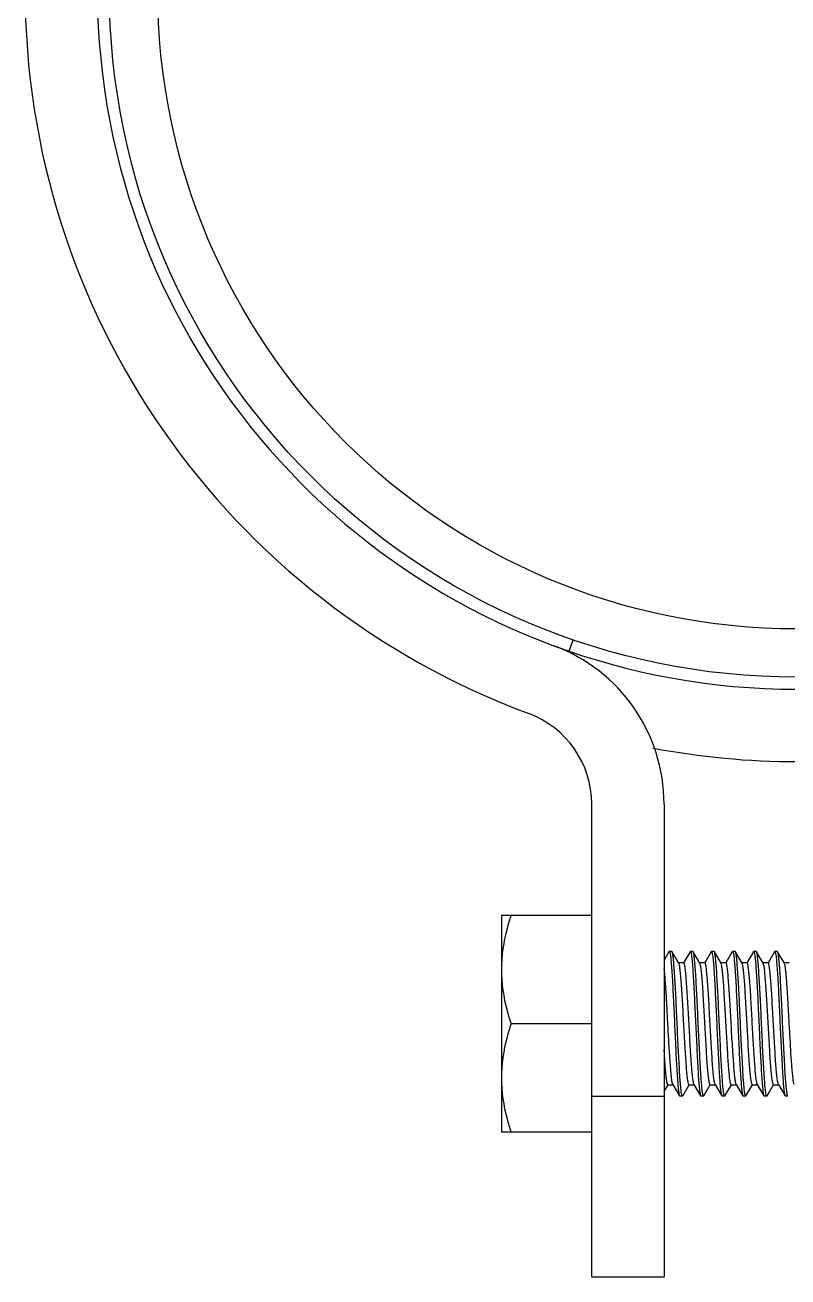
# Model space of a CAD drawing. Extents: x 27938 to 650306, y -92720 to 1524912.
# Drawn here: x 314956 to 315691, y 840837 to 842044 of the extents above; entities that cross this region are included whole.
import ezdxf

# ---------------------------------------------------------------- set-up
doc = ezdxf.new("R2010")
doc.units = 0
doc.header["$LTSCALE"] = 1000
doc.header["$MEASUREMENT"] = 0

msp = doc.modelspace()

# ---------------------------------------------------------------- linework, layer by layer
at = {"linetype": 'Continuous'}
for p, q in [((315480.4, 841440.4), (315484.2, 841451.4)), ((315502.3, 840837.4), (315502.3, 841293.1)), ((315572, 841293.1), (315572, 840837.4)), ((315415.2, 841185.9), (315502.3, 841185.9)), ((315415.2, 841185.9), (315415.2, 840976.8)), ((315576.6, 841150.8), (315572, 841142.8)), ((315576.6, 841150.8), (315576.9, 841151.1)), ((315579.4, 841151.1), (315576.9, 841151.1)), ((315579.4, 841151.1), (315576.9, 841151.1)), ((315576.9, 841151.1), (315576.9, 841151.1)), ((315579.7, 841150.8), (315579.4, 841151.1)), ((315586.1, 841139.8), (315579.7, 841150.8)), ((315597, 841150.8), (315590.7, 841140.1)), ((315597, 841150.8), (315597.2, 841151.1)), ((315599.8, 841151.1), (315597.2, 841151.1)), ((315599.8, 841151.1), (315597.2, 841151.1)), ((315597.2, 841151.1), (315597.3, 841151.1)), ((315600, 841150.8), (315599.8, 841151.1)), ((315606.4, 841139.8), (315600, 841150.8)), ((315617.3, 841150.8), (315611.1, 841140.1)), ((315617.3, 841150.8), (315617.6, 841151.1)), ((315620.1, 841151.1), (315617.6, 841151.1)), ((315620.1, 841151.1), (315617.6, 841151.1)), ((315617.6, 841151.1), (315617.6, 841151.1)), ((315620.4, 841150.8), (315620.1, 841151.1)), ((315626.8, 841139.8), (315620.4, 841150.8)), ((315637.6, 841150.8), (315631.4, 841140.1)), ((315637.6, 841150.8), (315637.9, 841151.1)), ((315640.4, 841151.1), (315637.9, 841151.1)), ((315640.4, 841151.1), (315637.9, 841151.1)), ((315637.9, 841151.1), (315637.9, 841151.1)), ((315640.7, 841150.8), (315640.4, 841151.1)), ((315647.1, 841139.8), (315640.7, 841150.8)), ((315658, 841150.8), (315651.7, 841140.1)), ((315658, 841150.8), (315658.2, 841151.1)), ((315660.8, 841151.1), (315658.2, 841151.1)), ((315660.8, 841151.1), (315658.2, 841151.1)), ((315658.2, 841151.1), (315658.3, 841151.1)), ((315661, 841150.8), (315660.8, 841151.1)), ((315667.4, 841139.8), (315661, 841150.8)), ((315678.3, 841150.8), (315672.1, 841140.1)), ((315678.3, 841150.8), (315678.5, 841151.1)), ((315681.1, 841151.1), (315678.5, 841151.1)), ((315681.1, 841151.1), (315678.5, 841151.1)), ((315678.5, 841151.1), (315678.6, 841151.1)), ((315681.3, 841150.8), (315681.1, 841151.1)), ((315687.8, 841139.8), (315681.3, 841150.8)), ((315590.9, 841140), (315586, 841140)), ((315611.2, 841140), (315606.3, 841140)), ((315631.5, 841140), (315626.6, 841140)), ((315626.9, 841139.5), (315626.8, 841139.8)), ((315651.8, 841140), (315646.9, 841140)), ((315672.2, 841140), (315667.3, 841140)), ((315692.5, 841140), (315687.6, 841140)), ((315502.3, 841081.4), (315424.5, 841081.4)), ((315572, 841016.1), (315575.8, 841022.6)), ((315575.6, 841022.7), (315580.5, 841022.7)), ((315580.4, 841023), (315586.8, 841011.9)), ((315589.9, 841011.9), (315596.1, 841022.6)), ((315596, 841022.7), (315600.9, 841022.7)), ((315600.7, 841023), (315607.1, 841011.9)), ((315610.2, 841011.9), (315616.4, 841022.6)), ((315616.3, 841022.7), (315621.2, 841022.7)), ((315621, 841023), (315627.5, 841011.9)), ((315630.5, 841011.9), (315636.7, 841022.6)), ((315636.6, 841022.7), (315641.5, 841022.7)), ((315641.4, 841023), (315647.8, 841011.9)), ((315650.8, 841011.9), (315657.1, 841022.6)), ((315657, 841022.7), (315661.9, 841022.7)), ((315661.7, 841023), (315668.1, 841011.9)), ((315671.2, 841011.9), (315677.4, 841022.6)), ((315677.3, 841022.7), (315682.2, 841022.7)), ((315682, 841023), (315688.4, 841011.9)), ((315502.3, 841011.7), (315572, 841011.7)), ((315586.8, 841011.9), (315587.1, 841011.7)), ((315589.6, 841011.7), (315587.1, 841011.7)), ((315589.6, 841011.7), (315587.1, 841011.7)), ((315589.9, 841011.9), (315589.6, 841011.7)), ((315589.6, 841011.7), (315589.6, 841011.7)), ((315607.1, 841011.9), (315607.4, 841011.7)), ((315609.9, 841011.7), (315607.4, 841011.7)), ((315609.9, 841011.7), (315607.4, 841011.7)), ((315610.2, 841011.9), (315609.9, 841011.7)), ((315609.9, 841011.7), (315609.9, 841011.7)), ((315627.5, 841011.9), (315627.7, 841011.7)), ((315630.3, 841011.7), (315627.7, 841011.7)), ((315630.3, 841011.7), (315627.7, 841011.7)), ((315630.3, 841011.7), (315630.2, 841011.7)), ((315630.5, 841011.9), (315630.3, 841011.7)), ((315647.8, 841011.9), (315648, 841011.7)), ((315650.6, 841011.7), (315648, 841011.7)), ((315650.6, 841011.7), (315648, 841011.7)), ((315650.6, 841011.7), (315650.5, 841011.7)), ((315650.8, 841011.9), (315650.6, 841011.7)), ((315668.1, 841011.9), (315668.4, 841011.7)), ((315670.9, 841011.7), (315668.4, 841011.7)), ((315670.9, 841011.7), (315668.4, 841011.7)), ((315671.2, 841011.9), (315670.9, 841011.7)), ((315670.9, 841011.7), (315670.9, 841011.7)), ((315688.4, 841011.9), (315688.7, 841011.7)), ((315690.9, 841011.7), (315688.7, 841011.7)), ((315690.9, 841011.7), (315688.7, 841011.7)), ((315691.1, 841011.8), (315690.9, 841012)), ((315502.3, 840976.8), (315415.2, 840976.8)), ((315502.3, 840837.4), (315572, 840837.4))]:
    msp.add_line(p, q, dxfattribs=at)
for radius in [662.1, 615.6]:
    msp.add_circle((315699.7, 842077.4), radius, dxfattribs=at)
for centre, radius, start, end in [((315699.7, 842077.4), 743.4, 110.3175, 249.6825), ((315699.7, 842077.4), 673.7, 109, 71), ((315409.3, 841293.1), 162.6, 0, 69.6825), ((315409.3, 841293.1), 92.9, 0, 69.6825), ((315699.7, 842077.4), 743.4, 259.2619, 280.7381)]:
    msp.add_arc(centre, radius, start, end, dxfattribs=at)
for points, knots in [([(315424.5, 841185.9), (315423.1, 841181.7), (315417.9, 841164.7), (315415.2, 841146.9), (315415.2, 841133.6)], [0, 0, 0, 0, 0.251892, 1, 1, 1, 1]), ([(315576.9, 841151.1), (315577, 841151.1), (315577.2, 841150.9), (315577.3, 841150.6), (315577.4, 841150.3)], [0, 0, 0, 0, 0.146246, 1, 1, 1, 1]), ([(315577.4, 841150.3), (315577.7, 841149.4), (315578.1, 841146.6), (315578.6, 841141.5), (315579.2, 841134.4), (315580, 841121.7), (315581, 841103.1), (315582.1, 841079.2), (315583, 841058.9), (315583.8, 841043.6), (315584.4, 841033.8), (315585, 841025.6), (315585.5, 841019.1), (315586.1, 841014.8), (315586.4, 841012.5), (315586.8, 841011.9)], [0, 0, 0, 0, 0.021868, 0.059293, 0.111148, 0.175758, 0.334416, 0.514504, 0.692433, 0.773207, 0.844889, 0.905123, 0.951944, 0.983855, 1, 1, 1, 1]), ([(315589.1, 841012.4), (315588.8, 841013.4), (315588.4, 841016.1), (315587.9, 841021.2), (315587.3, 841028.3), (315586.5, 841041), (315585.5, 841059.7), (315584.4, 841083.6), (315583.5, 841103.9), (315582.7, 841119.1), (315582.1, 841128.9), (315581.5, 841137.2), (315581, 841143.6), (315580.4, 841147.9), (315580.1, 841150.2), (315579.7, 841150.8)], [0, 0, 0, 0, 0.021893, 0.059337, 0.111209, 0.175831, 0.334488, 0.514558, 0.692467, 0.773229, 0.8449, 0.905129, 0.951948, 0.983856, 1, 1, 1, 1]), ([(315597.3, 841151.1), (315597.3, 841151.1), (315597.5, 841150.9), (315597.6, 841150.6), (315597.7, 841150.3)], [0, 0, 0, 0, 0.147522, 1, 1, 1, 1]), ([(315597.7, 841150.3), (315598, 841149.4), (315598.4, 841146.7), (315599, 841141.6), (315599.5, 841134.5), (315600.3, 841121.8), (315601.3, 841103.2), (315602.4, 841079.3), (315603.4, 841059), (315604.1, 841043.7), (315604.7, 841033.8), (315605.3, 841025.6), (315605.8, 841019.1), (315606.4, 841014.8), (315606.8, 841012.5), (315607.1, 841011.9)], [0, 0, 0, 0, 0.02168, 0.058952, 0.110694, 0.175227, 0.333837, 0.514005, 0.692077, 0.772934, 0.8447, 0.905011, 0.95189, 0.983838, 1, 1, 1, 1]), ([(315609.5, 841012.4), (315609.2, 841013.4), (315608.8, 841016.1), (315608.2, 841021.2), (315607.6, 841028.3), (315606.8, 841041), (315605.9, 841059.7), (315604.7, 841083.6), (315603.8, 841103.8), (315603, 841119.1), (315602.4, 841128.9), (315601.9, 841137.2), (315601.3, 841143.6), (315600.7, 841147.9), (315600.4, 841150.2), (315600, 841150.8)], [0, 0, 0, 0, 0.021869, 0.059298, 0.111159, 0.175773, 0.334425, 0.514513, 0.692436, 0.773203, 0.844885, 0.905123, 0.951945, 0.983855, 1, 1, 1, 1]), ([(315617.6, 841151.1), (315617.6, 841151.1), (315617.9, 841150.9), (315618, 841150.6), (315618, 841150.3)], [0, 0, 0, 0, 0.146192, 1, 1, 1, 1]), ([(315618, 841150.3), (315618.3, 841149.4), (315618.7, 841146.6), (315619.3, 841141.5), (315619.9, 841134.4), (315620.7, 841121.7), (315621.6, 841103.1), (315622.7, 841079.2), (315623.7, 841058.9), (315624.5, 841043.6), (315625, 841033.8), (315625.6, 841025.6), (315626.1, 841019.1), (315626.8, 841014.8), (315627.1, 841012.5), (315627.5, 841011.9)], [0, 0, 0, 0, 0.021875, 0.059308, 0.111172, 0.175789, 0.334441, 0.514524, 0.692444, 0.773209, 0.844888, 0.905124, 0.951946, 0.983855, 1, 1, 1, 1]), ([(315629.8, 841012.4), (315629.5, 841013.3), (315629.1, 841016.1), (315628.5, 841021.2), (315628, 841028.2), (315627.1, 841040.9), (315626.2, 841059.6), (315625.1, 841083.5), (315624.1, 841103.8), (315623.3, 841119.1), (315622.8, 841128.9), (315622.2, 841137.2), (315621.7, 841143.6), (315621.1, 841147.9), (315620.7, 841150.2), (315620.4, 841150.8)], [0, 0, 0, 0, 0.021696, 0.058981, 0.110733, 0.175273, 0.333889, 0.51405, 0.692109, 0.772959, 0.844718, 0.905021, 0.951895, 0.98384, 1, 1, 1, 1]), ([(315637.9, 841151.1), (315638, 841151.1), (315638.2, 841150.9), (315638.3, 841150.6), (315638.4, 841150.3)], [0, 0, 0, 0, 0.146067, 1, 1, 1, 1]), ([(315638.4, 841150.3), (315638.7, 841149.4), (315639.1, 841146.6), (315639.6, 841141.5), (315640.2, 841134.4), (315641, 841121.7), (315642, 841103.1), (315643.1, 841079.2), (315644, 841058.9), (315644.8, 841043.6), (315645.4, 841033.8), (315646, 841025.6), (315646.5, 841019.1), (315647.1, 841014.8), (315647.4, 841012.5), (315647.8, 841011.9)], [0, 0, 0, 0, 0.021894, 0.059339, 0.111212, 0.175833, 0.334492, 0.514561, 0.69247, 0.773231, 0.844902, 0.905131, 0.951948, 0.983856, 1, 1, 1, 1]), ([(315650.1, 841012.4), (315649.8, 841013.4), (315649.4, 841016.1), (315648.8, 841021.2), (315648.3, 841028.3), (315647.5, 841041), (315646.5, 841059.7), (315645.4, 841083.6), (315644.5, 841103.8), (315643.7, 841119.1), (315643.1, 841128.9), (315642.5, 841137.2), (315642, 841143.6), (315641.4, 841147.9), (315641.1, 841150.2), (315640.7, 841150.8)], [0, 0, 0, 0, 0.021872, 0.059299, 0.111157, 0.175768, 0.334426, 0.51451, 0.692437, 0.773209, 0.84489, 0.905124, 0.951944, 0.983855, 1, 1, 1, 1]), ([(315658.3, 841151.1), (315658.3, 841151.1), (315658.5, 841150.9), (315658.6, 841150.6), (315658.7, 841150.3)], [0, 0, 0, 0, 0.14652, 1, 1, 1, 1]), ([(315658.7, 841150.3), (315659, 841149.4), (315659.4, 841146.6), (315660, 841141.5), (315660.5, 841134.4), (315661.3, 841121.7), (315662.3, 841103.1), (315663.4, 841079.2), (315664.3, 841058.9), (315665.1, 841043.6), (315665.7, 841033.8), (315666.3, 841025.6), (315666.8, 841019.1), (315667.4, 841014.8), (315667.7, 841012.5), (315668.1, 841011.9)], [0, 0, 0, 0, 0.021827, 0.05922, 0.111051, 0.175644, 0.334293, 0.514399, 0.692358, 0.77315, 0.84485, 0.9051, 0.951933, 0.983851, 1, 1, 1, 1]), ([(315670.4, 841012.4), (315670.1, 841013.4), (315669.7, 841016.1), (315669.2, 841021.2), (315668.6, 841028.3), (315667.8, 841041), (315666.8, 841059.7), (315665.7, 841083.6), (315664.8, 841103.9), (315664, 841119.1), (315663.4, 841128.9), (315662.8, 841137.2), (315662.3, 841143.6), (315661.7, 841147.9), (315661.4, 841150.2), (315661, 841150.8)], [0, 0, 0, 0, 0.021888, 0.05933, 0.1112, 0.17582, 0.334476, 0.514549, 0.692461, 0.773223, 0.844896, 0.905127, 0.951947, 0.983856, 1, 1, 1, 1]), ([(315678.6, 841151.1), (315678.6, 841151.1), (315678.9, 841150.9), (315678.9, 841150.6), (315679, 841150.3)], [0, 0, 0, 0, 0.147302, 1, 1, 1, 1]), ([(315679, 841150.3), (315679.3, 841149.4), (315679.7, 841146.7), (315680.3, 841141.6), (315680.8, 841134.5), (315681.7, 841121.8), (315682.6, 841103.1), (315683.7, 841079.2), (315684.7, 841058.9), (315685.5, 841043.7), (315686, 841033.8), (315686.6, 841025.6), (315687.1, 841019.1), (315687.7, 841014.8), (315688.1, 841012.5), (315688.4, 841011.9)], [0, 0, 0, 0, 0.021712, 0.059011, 0.110774, 0.175321, 0.333937, 0.514091, 0.692138, 0.77298, 0.844732, 0.90503, 0.9519, 0.983841, 1, 1, 1, 1]), ([(315690.9, 841012), (315690.6, 841012.7), (315690.2, 841015.2), (315689.6, 841019.8), (315689.1, 841026.6), (315688.5, 841035.2), (315687.9, 841045.4), (315687.1, 841061.1), (315686.1, 841081.8), (315685.2, 841102.5), (315684.4, 841118.2), (315683.8, 841128.3), (315683.2, 841136.8), (315682.7, 841143.4), (315682, 841147.8), (315681.7, 841150.2), (315681.3, 841150.8)], [0, 0, 0, 0, 0.017781, 0.051792, 0.101046, 0.163901, 0.238227, 0.321493, 0.50325, 0.684515, 0.767186, 0.840711, 0.902583, 0.950706, 0.983484, 1, 1, 1, 1]), ([(315415.2, 841133.6), (315415.2, 841120.4), (315417.9, 841102.6), (315423.1, 841085.6), (315424.5, 841081.4)], [0, 0, 0, 0, 0.748108, 1, 1, 1, 1]), ([(315580.4, 841023), (315580.1, 841023.5), (315579.7, 841025.1), (315579.2, 841028.3), (315578.7, 841032.8), (315578, 841041.3), (315577.1, 841054.2), (315576.1, 841071.5), (315575.1, 841089.8), (315574.2, 841107.3), (315573.2, 841122), (315572.4, 841130.7), (315572, 841134.3)], [0, 0, 0, 0, 0.015697, 0.044446, 0.085716, 0.138485, 0.272802, 0.433446, 0.603652, 0.765638, 0.902498, 1, 1, 1, 1]), ([(315596, 841022.7), (315595.8, 841022.7), (315595.5, 841023.1), (315595.1, 841024.5), (315594.6, 841027.6), (315594, 841032.6), (315593.5, 841039.4), (315592.9, 841047.7), (315592.3, 841057.3), (315591.6, 841067.7), (315590.8, 841082.2), (315590.1, 841096.6), (315589.2, 841110.3), (315588.6, 841119.3), (315588, 841126.9), (315587.5, 841132.9), (315586.9, 841137), (315586.5, 841139.1), (315586.1, 841139.8)], [0, 0, 0, 0, 0.003456, 0.010692, 0.037889, 0.081613, 0.140407, 0.212192, 0.2944, 0.384075, 0.47799, 0.664972, 0.751304, 0.828651, 0.894236, 0.945722, 0.981321, 1, 1, 1, 1]), ([(315600.7, 841023), (315600.3, 841023.6), (315600, 841025.8), (315599.4, 841029.8), (315598.8, 841035.8), (315598.2, 841043.4), (315597.6, 841052.4), (315596.8, 841066.1), (315596, 841080.5), (315595.2, 841095), (315594.6, 841105.4), (315594, 841115), (315593.4, 841123.3), (315592.8, 841130.1), (315592.2, 841135.2), (315591.7, 841138.3), (315591.3, 841139.6), (315591, 841140), (315590.9, 841140)], [0, 0, 0, 0, 0.01868, 0.054278, 0.105764, 0.171348, 0.248694, 0.335026, 0.52201, 0.615925, 0.705601, 0.787808, 0.859593, 0.918386, 0.962109, 0.989306, 0.996546, 1, 1, 1, 1]), ([(315616.3, 841022.7), (315616.2, 841022.7), (315615.9, 841023.1), (315615.5, 841024.5), (315614.9, 841027.6), (315614.4, 841032.6), (315613.8, 841039.4), (315613.2, 841047.7), (315612.6, 841057.3), (315612, 841067.7), (315611.2, 841082.2), (315610.4, 841096.6), (315609.6, 841110.3), (315609, 841119.3), (315608.4, 841126.9), (315607.8, 841132.9), (315607.2, 841137), (315606.8, 841139.1), (315606.4, 841139.8)], [0, 0, 0, 0, 0.003455, 0.010693, 0.037891, 0.081614, 0.140407, 0.212192, 0.2944, 0.384075, 0.47799, 0.664974, 0.751306, 0.828653, 0.894237, 0.945722, 0.98132, 1, 1, 1, 1]), ([(315621, 841023), (315620.7, 841023.6), (315620.3, 841025.8), (315619.7, 841029.8), (315619.1, 841035.8), (315618.5, 841043.4), (315617.9, 841052.4), (315617.1, 841066.1), (315616.3, 841080.5), (315615.5, 841095), (315614.9, 841105.4), (315614.3, 841115), (315613.7, 841123.3), (315613.1, 841130.1), (315612.6, 841135.2), (315612, 841138.3), (315611.6, 841139.6), (315611.3, 841140), (315611.2, 841140)], [0, 0, 0, 0, 0.018679, 0.054277, 0.105763, 0.171348, 0.248695, 0.335027, 0.52201, 0.615925, 0.7056, 0.787807, 0.859593, 0.918386, 0.96211, 0.989308, 0.996544, 1, 1, 1, 1]), ([(315636.6, 841022.7), (315636.5, 841022.7), (315636.2, 841023.1), (315635.8, 841024.4), (315635.3, 841027.5), (315634.7, 841032.3), (315634.1, 841039), (315633.6, 841047.2), (315633, 841056.5), (315632.4, 841066.7), (315631.6, 841081), (315630.6, 841098.3), (315629.6, 841114.6), (315628.8, 841125.8), (315628.2, 841132), (315627.6, 841136.4), (315627.2, 841138.7), (315626.9, 841139.5)], [0, 0, 0, 0, 0.003398, 0.010481, 0.037063, 0.079811, 0.137346, 0.207687, 0.288384, 0.376611, 0.469274, 0.654855, 0.819309, 0.886268, 0.939811, 0.978111, 1, 1, 1, 1]), ([(315641.4, 841023), (315641, 841023.6), (315640.6, 841025.8), (315640, 841029.8), (315639.5, 841035.8), (315638.9, 841043.4), (315638.3, 841052.4), (315637.4, 841066.1), (315636.6, 841080.5), (315635.8, 841095), (315635.2, 841105.4), (315634.6, 841115), (315634, 841123.3), (315633.4, 841130.1), (315632.9, 841135.2), (315632.3, 841138.3), (315631.9, 841139.6), (315631.6, 841140), (315631.5, 841140)], [0, 0, 0, 0, 0.01868, 0.054279, 0.105766, 0.17135, 0.248697, 0.335029, 0.522011, 0.615926, 0.705601, 0.78781, 0.859595, 0.918388, 0.962111, 0.989307, 0.996546, 1, 1, 1, 1]), ([(315657, 841022.7), (315656.8, 841022.7), (315656.5, 841023.1), (315656.1, 841024.5), (315655.6, 841027.6), (315655, 841032.6), (315654.4, 841039.4), (315653.8, 841047.7), (315653.2, 841057.3), (315652.6, 841067.7), (315651.8, 841082.2), (315651, 841096.6), (315650.2, 841110.3), (315649.6, 841119.3), (315649, 841126.9), (315648.5, 841132.9), (315647.8, 841137), (315647.5, 841139.1), (315647.1, 841139.8)], [0, 0, 0, 0, 0.003456, 0.010692, 0.037889, 0.081613, 0.140406, 0.212192, 0.294399, 0.384075, 0.477989, 0.664972, 0.751304, 0.828651, 0.894236, 0.945722, 0.981321, 1, 1, 1, 1]), ([(315661.5, 841023.6), (315661.2, 841024.5), (315660.7, 841027), (315660.2, 841031.7), (315659.6, 841038.1), (315658.8, 841049.3), (315657.8, 841065.6), (315656.8, 841082.8), (315656.1, 841096.9), (315655.5, 841106.9), (315654.9, 841116.1), (315654.3, 841124.1), (315653.7, 841130.6), (315653.2, 841135.4), (315652.7, 841138.4), (315652.3, 841139.6), (315652, 841140), (315651.8, 841140)], [0, 0, 0, 0, 0.024737, 0.065402, 0.120735, 0.188882, 0.353983, 0.53832, 0.629884, 0.716845, 0.796224, 0.865309, 0.92175, 0.963653, 0.989702, 0.996649, 1, 1, 1, 1]), ([(315677.3, 841022.7), (315677.2, 841022.7), (315676.9, 841023.1), (315676.5, 841024.5), (315675.9, 841027.6), (315675.4, 841032.6), (315674.8, 841039.4), (315674.2, 841047.7), (315673.6, 841057.3), (315673, 841067.7), (315672.2, 841082.2), (315671.4, 841096.6), (315670.5, 841110.3), (315669.9, 841119.3), (315669.3, 841126.9), (315668.8, 841132.9), (315668.2, 841137), (315667.8, 841139.1), (315667.4, 841139.8)], [0, 0, 0, 0, 0.003456, 0.010693, 0.037891, 0.081614, 0.140408, 0.212193, 0.2944, 0.384075, 0.47799, 0.664974, 0.751306, 0.828653, 0.894237, 0.945723, 0.981321, 1, 1, 1, 1]), ([(315682, 841023), (315681.7, 841023.6), (315681.3, 841025.8), (315680.7, 841029.8), (315680.1, 841035.8), (315679.5, 841043.4), (315678.9, 841052.4), (315678.1, 841066.1), (315677.3, 841080.5), (315676.5, 841095), (315675.9, 841105.4), (315675.3, 841115), (315674.7, 841123.3), (315674.1, 841130.1), (315673.5, 841135.2), (315673, 841138.3), (315672.6, 841139.6), (315672.3, 841140), (315672.2, 841140)], [0, 0, 0, 0, 0.018679, 0.054277, 0.105763, 0.171348, 0.248694, 0.335027, 0.52201, 0.615925, 0.7056, 0.787807, 0.859592, 0.918386, 0.96211, 0.989307, 0.996544, 1, 1, 1, 1]), ([(315697.3, 841023), (315697, 841023.6), (315696.6, 841025.6), (315696, 841029.5), (315695.5, 841035.1), (315694.3, 841049), (315693.4, 841066.4), (315692.2, 841086.6), (315691.4, 841102), (315690.5, 841115.8), (315689.8, 841125.8), (315689.2, 841132.2), (315688.7, 841135.7), (315688.3, 841138.1), (315688, 841139.4), (315687.8, 841139.8)], [0, 0, 0, 0, 0.017852, 0.051664, 0.100534, 0.162875, 0.407985, 0.545976, 0.68048, 0.801297, 0.899285, 0.937334, 0.967097, 0.988058, 1, 1, 1, 1]), ([(315424.5, 841081.4), (315423.1, 841077.1), (315417.9, 841060.2), (315415.2, 841042.4), (315415.2, 841029.1)], [0, 0, 0, 0, 0.251892, 1, 1, 1, 1]), ([(315575.6, 841022.7), (315575.4, 841022.7), (315575, 841023.8), (315574.6, 841025.3), (315574.2, 841028.4), (315573.8, 841032.3), (315573.3, 841037.2), (315572.7, 841045.5), (315572.3, 841052.1), (315572, 841056.7)], [0, 0, 0, 0, 0.021802, 0.074827, 0.160247, 0.276725, 0.42207, 0.593424, 1, 1, 1, 1]), ([(315415.2, 841029.1), (315415.2, 841015.8), (315417.9, 840998), (315423.1, 840981.1), (315424.5, 840976.8)], [0, 0, 0, 0, 0.748108, 1, 1, 1, 1]), ([(315589.6, 841011.7), (315589.5, 841011.7), (315589.3, 841011.9), (315589.2, 841012.2), (315589.1, 841012.4)], [0, 0, 0, 0, 0.146075, 1, 1, 1, 1]), ([(315609.9, 841011.7), (315609.9, 841011.7), (315609.6, 841011.9), (315609.5, 841012.2), (315609.5, 841012.4)], [0, 0, 0, 0, 0.146237, 1, 1, 1, 1]), ([(315630.2, 841011.7), (315630.2, 841011.7), (315629.9, 841011.9), (315629.9, 841012.2), (315629.8, 841012.4)], [0, 0, 0, 0, 0.147411, 1, 1, 1, 1]), ([(315650.5, 841011.7), (315650.5, 841011.7), (315650.3, 841011.9), (315650.2, 841012.2), (315650.1, 841012.4)], [0, 0, 0, 0, 0.14622, 1, 1, 1, 1]), ([(315670.9, 841011.7), (315670.8, 841011.7), (315670.6, 841011.9), (315670.5, 841012.2), (315670.4, 841012.4)], [0, 0, 0, 0, 0.146104, 1, 1, 1, 1]), ([(315691.2, 841011.7), (315691.2, 841011.7), (315691.2, 841011.7), (315691.1, 841011.7), (315691.1, 841011.8)], [0, 0, 0, 0, 0.450523, 1, 1, 1, 1])]:
    msp.add_open_spline(points, degree=3, knots=knots, dxfattribs=at)
msp.add_open_spline([(315661.7, 841023), (315661.6, 841023.2), (315661.5, 841023.4), (315661.5, 841023.6)], degree=3, dxfattribs=at)

doc.saveas('drawing.dxf')
